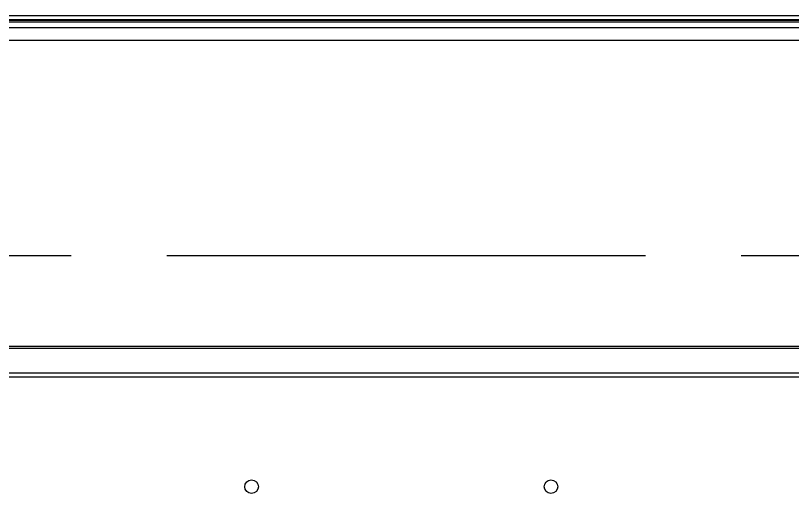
# Model space of a CAD drawing. Header units: millimetres. Extents: x 10297564 to 11610295, y -9287743 to -8409454.
# Drawn here: x 10527840 to 10534712, y -9100595 to -9096363 of the extents above; entities that cross this region are included whole.
import ezdxf

# ---------------------------------------------------------------- set-up
doc = ezdxf.new("R2010")
doc.units = ezdxf.units.MM
doc.header["$LTSCALE"] = 100
doc.linetypes.add('CENTER', pattern=[50.8, 31.75, -6.35, 6.35, -6.35])
doc.layers.add('-0', color=7, linetype='Continuous')

# ---------------------------------------------------------------- blocks, each defined once
blk = doc.blocks.new('인버터 외형도')
at = {"layer": '-0', "linetype": 'Continuous'}
for p, q in [((115864.7, 38871.2), (127467.4, 38871.2)), ((115864.7, 38871.2), (127467.4, 38871.2)), ((127542.7, 38827.5), (115623.9, 38827.5)), ((115864.7, 38845.6), (127467.4, 38845.6)), ((115864.7, 38845.6), (127467.4, 38845.6)), ((127467.4, 38838), (115864.7, 38838)), ((127467.4, 38838), (115864.7, 38838)), ((127542.7, 38789.9), (115623.9, 38789.9)), ((115669, 38707.1), (127497.5, 38707.1)), ((115864.7, 36675.4), (127016, 36675.4)), ((115864.7, 36662.7), (127016, 36662.7)), ((115864.7, 36497.9), (127016, 36497.9)), ((115864.7, 36472.4), (127016, 36472.4))]:
    blk.add_line(p, q, dxfattribs=at)
at = {"layer": '-0', "linetype": 'CENTER'}
blk.add_line((114948.8, 37277.5), (128139.7, 37277.5), dxfattribs=at)
at = {"layer": '-0', "linetype": 'Continuous'}
for centre in [(120590.1, 35742.5), (122576.5, 35742.5)]:
    blk.add_circle(centre, 45.1, dxfattribs=at)

msp = doc.modelspace()

# ---------------------------------------------------------------- block references
at = {"xscale": 1.333333333333333, "yscale": 1.333333333333333, "zscale": 1.333333333333333}
msp.add_blockref('인버터 외형도', (10369140.6, -9148191), dxfattribs=at)

doc.saveas('drawing.dxf')
